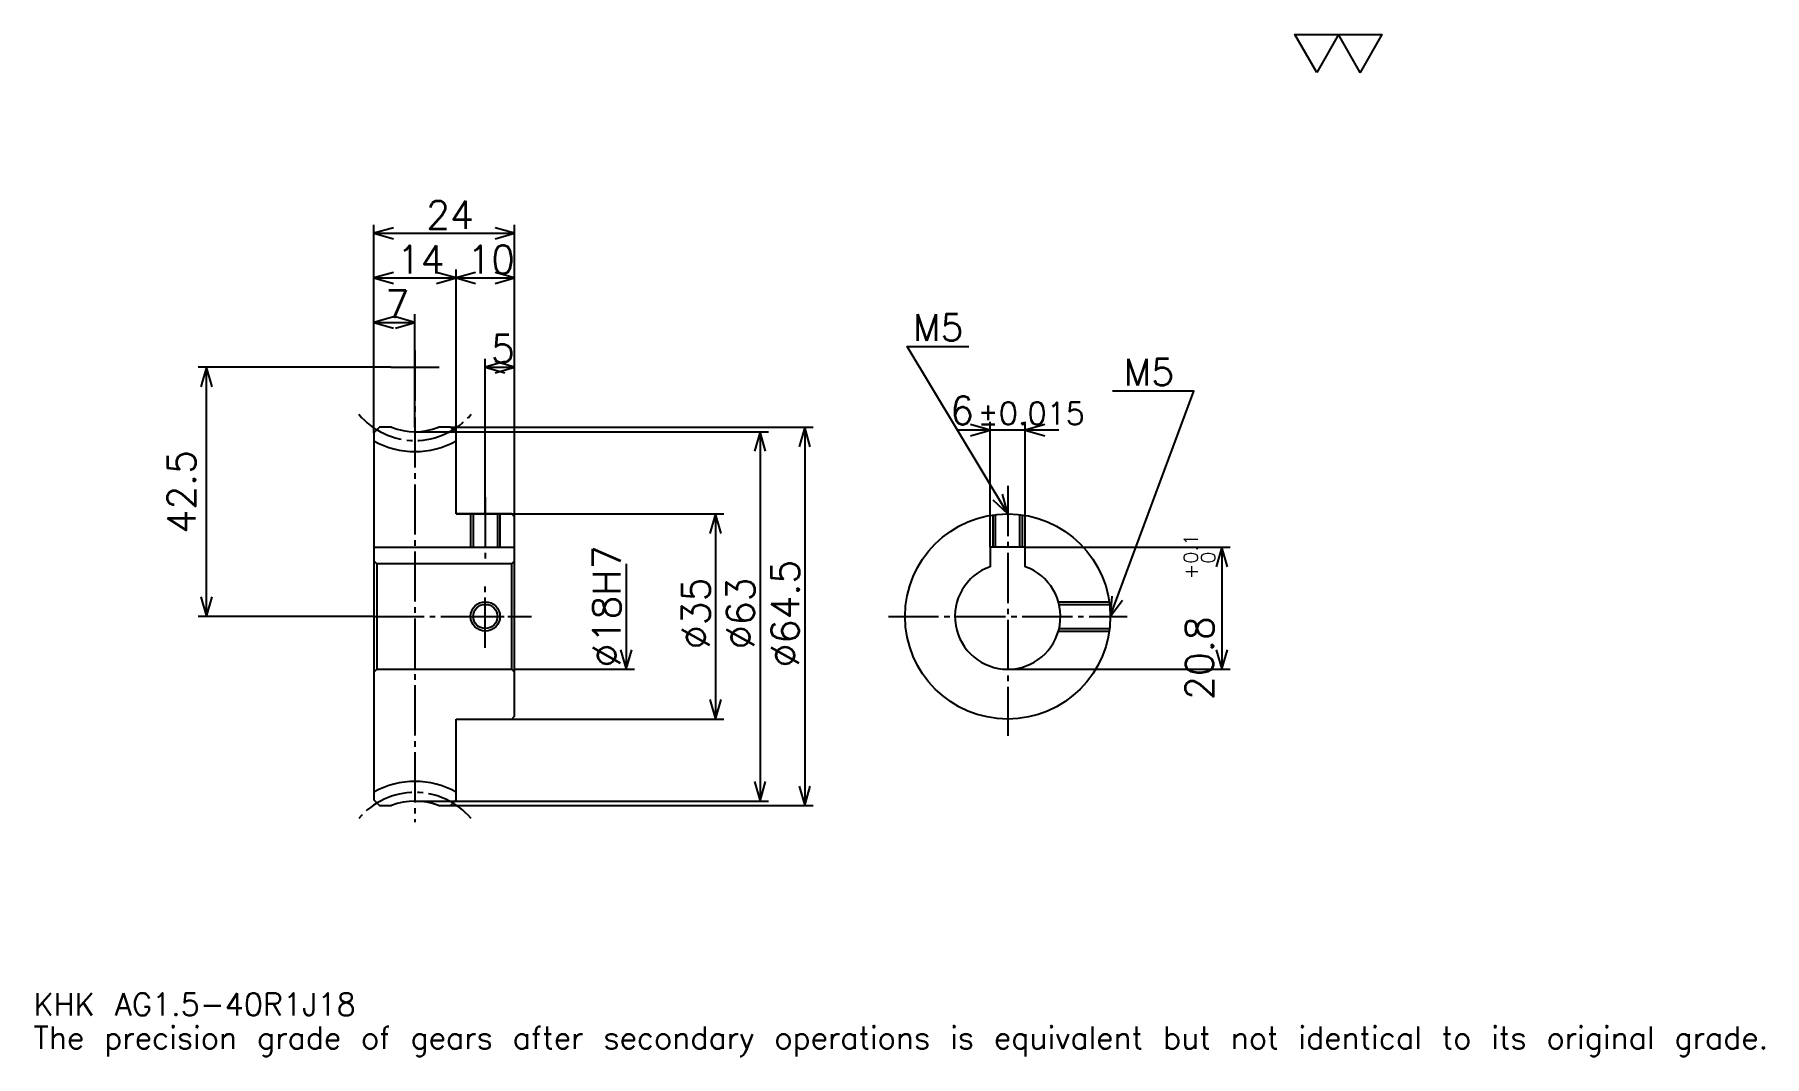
# Model space of a CAD drawing. Extents: x 10 to 305, y 3 to 178.
import ezdxf

# ---------------------------------------------------------------- set-up
doc = ezdxf.new("R2010")
doc.units = 0
doc.linetypes.add('DASHDOT', pattern=[11.419355, 8.564516, -0.951613, 0.951613, -0.951613])
doc.layers.get('0').update_dxf_attribs({"linetype": 'CONTINUOUS'})
doc.layers.add('DASHDOT', color=6, linetype='DASHDOT')
doc.styles.add('KANJI', font='TXT', dxfattribs={"bigfont": 'BIGFONT'})

msp = doc.modelspace()

# ---------------------------------------------------------------- linework, layer by layer
at = {"color": 5}
for p, q in [((67.564514, 110.758057), (67.564514, 145.2742)), ((91.564514, 110.758057), (91.564514, 145.2742)), ((67.564514, 143.846771), (91.564514, 143.846771)), ((67.564514, 136.233856), (81.564514, 136.233856)), ((81.564514, 110.758057), (81.564514, 137.661285)), ((81.564514, 136.233856), (91.564514, 136.233856)), ((74.564514, 110.758057), (74.564514, 130.04837)), ((67.564514, 128.620956), (74.564514, 128.620956)), ((70.41935, 121.008057), (37.588707, 121.008057)), ((39.016129, 78.508057), (39.016129, 121.008057)), ((86.564514, 110.758057), (86.564514, 122.435471)), ((86.564514, 121.008057), (91.564514, 121.008057)), ((67.564514, 109.806442), (67.564514, 110.758057)), ((74.564514, 110.008057), (91.564514, 110.008057)), ((80.6129, 110.758057), (91.564514, 110.758057)), ((81.564514, 109.806442), (81.564514, 110.758057)), ((86.564514, 96.008057), (86.564514, 110.758057)), ((86.564514, 96.008057), (86.564514, 110.758057)), ((91.564514, 110.758057), (142.4758, 110.758057)), ((91.564514, 95.508057), (91.564514, 110.758057)), ((91.564514, 110.008057), (134.862915, 110.008057)), ((133.435486, 110.008057), (133.435486, 47.008057)), ((141.048386, 110.758057), (141.048386, 46.258057)), ((184.387085, 110.282249), (166.967743, 110.282249)), ((172.677414, 90.30806), (172.677414, 111.709671)), ((178.677414, 90.30806), (178.677414, 111.709671)), ((81.564514, 96.008057), (91.564514, 96.008057)), ((91.564514, 96.008057), (127.25, 96.008057)), ((125.822578, 96.008057), (125.822578, 61.008057)), ((178.677414, 90.30806), (213.637085, 90.30806)), ((212.209671, 90.30806), (212.209671, 69.508057)), ((110.596771, 87.508057), (110.596771, 69.508057)), ((67.564514, 78.508057), (37.588707, 78.508057)), ((91.564514, 69.508057), (112.024185, 69.508057)), ((175.677414, 69.508057), (213.637085, 69.508057)), ((81.564514, 61.008057), (91.564514, 61.008057)), ((91.564514, 61.008057), (127.25, 61.008057)), ((74.564514, 47.008057), (91.564514, 47.008057)), ((80.6129, 46.258057), (91.564514, 46.258057)), ((91.564514, 47.008057), (134.862915, 47.008057)), ((91.564514, 46.258057), (142.4758, 46.258057))]:
    msp.add_line(p, q, dxfattribs=at)
at = {"color": 4}
for p, q in [((67.564514, 90.30806), (91.564514, 90.30806)), ((91.564514, 88.008057), (91.064514, 87.508057)), ((67.564514, 69.008057), (68.064514, 69.508057)), ((91.564514, 69.008057), (91.064514, 69.508057))]:
    msp.add_line(p, q, dxfattribs=at)
at = {"color": 7}
msp.add_lwpolyline([(228.3871, 171.290329), (224.675812, 177.723236), (239.520966, 177.723236), (235.809677, 171.290329), (232.098389, 177.723236), (228.3871, 171.290329)], dxfattribs=at)
at = {"color": 5}
for points in [[(70.895157, 144.798386), (67.564514, 143.846771), (70.895157, 142.895157)], [(88.233871, 142.895157), (91.564514, 143.846771), (88.233871, 144.798386)], [(70.895157, 137.185486), (67.564514, 136.233856), (70.895157, 135.282257)], [(78.233871, 135.282257), (81.564514, 136.233856), (78.233871, 137.185486)], [(84.895157, 137.185486), (81.564514, 136.233856), (84.895157, 135.282257)], [(88.233871, 135.282257), (91.564514, 136.233856), (88.233871, 137.185486)], [(70.895157, 129.572571), (67.564514, 128.620956), (70.895157, 127.669342)], [(71.233871, 127.669342), (74.564514, 128.620956), (71.233871, 129.572571)], [(175.677414, 96.008057), (158.548386, 124.556442), (169.016129, 124.556442)], [(39.967739, 117.677414), (39.016129, 121.008057), (38.064514, 117.677414)], [(89.895157, 121.959671), (86.564514, 121.008057), (89.895157, 120.056442)], [(88.233871, 120.056442), (91.564514, 121.008057), (88.233871, 121.959671)], [(193.177414, 78.508057), (207.451614, 116.943542), (193.558075, 116.943542)], [(134.3871, 106.677414), (133.435486, 110.008057), (132.483871, 106.677414)], [(142, 107.427414), (141.048386, 110.758057), (140.096771, 107.427414)], [(169.346771, 109.330635), (172.677414, 110.282249), (169.346771, 111.233864)], [(182.008057, 111.233864), (178.677414, 110.282249), (182.008057, 109.330635)], [(173.147812, 98.374458), (175.677414, 96.008057), (174.779816, 99.353661)], [(126.774193, 92.677414), (125.822578, 96.008057), (124.870964, 92.677414)], [(213.161285, 86.977409), (212.209671, 90.30806), (211.258057, 86.977409)], [(38.064514, 81.838699), (39.016129, 78.508057), (39.967739, 81.838699)], [(193.444885, 81.961639), (193.177414, 78.508057), (195.22905, 81.299034)], [(109.645157, 72.838699), (110.596771, 69.508057), (111.548386, 72.838699)], [(211.258057, 72.838699), (212.209671, 69.508057), (213.161285, 72.838699)], [(124.870964, 64.338699), (125.822578, 61.008057), (126.774193, 64.338699)], [(132.483871, 50.338699), (133.435486, 47.008057), (134.3871, 50.338699)], [(140.096771, 49.588699), (141.048386, 46.258057), (142, 49.588699)]]:
    msp.add_lwpolyline(points, dxfattribs=at)
at = {"color": 4}
for points in [[(70.572334, 110.758057), (68.516129, 110.758057), (67.564514, 109.806442), (67.564514, 69.008057)], [(81.564514, 96.008057), (81.564514, 109.806442), (80.6129, 110.758057), (78.556694, 110.758057)], [(81.564514, 61.008057), (91.064514, 61.008057), (91.564514, 61.508057), (91.564514, 95.508057), (91.064514, 96.008057), (81.564514, 96.008057)], [(84.064514, 96.008057), (84.064514, 90.30806)], [(84.499512, 96.008057), (84.499512, 90.30806)], [(88.629517, 96.008057), (88.629517, 90.30806)], [(89.064514, 96.008057), (89.064514, 90.30806)], [(173.177414, 90.30806), (173.177414, 95.828568)], [(173.612411, 90.30806), (173.612411, 95.885796)], [(177.742416, 90.30806), (177.742416, 95.885796)], [(178.177414, 90.30806), (178.177414, 95.828568)], [(178.677414, 86.99334), (178.677414, 90.30806), (172.677414, 90.30806), (172.677414, 86.99334)], [(67.564514, 88.008057), (68.064514, 87.508057), (68.064514, 69.508057), (91.064514, 69.508057), (91.064514, 87.508057), (68.064514, 87.508057)], [(184.323212, 81.008057), (192.997925, 81.008057)], [(184.437317, 80.573059), (193.055145, 80.573059)], [(184.323212, 76.008057), (192.997925, 76.008057)], [(184.437317, 76.443054), (193.055145, 76.443054)], [(67.564514, 69.008057), (67.564514, 47.209671), (68.516129, 46.258057), (70.572334, 46.258057)], [(78.556694, 46.258057), (80.6129, 46.258057), (81.564514, 47.209671), (81.564514, 61.008057)]]:
    msp.add_lwpolyline(points, dxfattribs=at)
for centre, radius in [((175.677414, 78.508057), 17.5), ((86.564514, 78.508057), 2.065)]:
    msp.add_circle(centre, radius, dxfattribs=at)
at = {"color": 7}
msp.add_circle((86.564514, 78.508057), 2.5, dxfattribs=at)
at = {"color": 4}
for centre, radius, start, end in [((74.564514, 121.008057), 11, 248.72003407, 291.27996593), ((74.564514, 121.008057), 14.375, 240.85926197, 299.14073803), ((175.677414, 78.508057), 9, 109.47122094, 70.52877906), ((74.564514, 36.008057), 14.375, 60.85926197, 119.14073803), ((74.564514, 36.008057), 11, 68.72003407, 111.27996593)]:
    msp.add_arc(centre, radius, start, end, dxfattribs=at)
at = {"layer": 'DASHDOT', "color": 7}
for p, q in [((70.41935, 121.008057), (78.709679, 121.008057)), ((74.564514, 123.8629), (74.564514, 43.403217)), ((175.677414, 100.766121), (175.677414, 58.153217)), ((67.564514, 78.508057), (94.419357, 78.508057)), ((155.322571, 78.508057), (196.032257, 78.508057))]:
    msp.add_line(p, q, dxfattribs=at)
for points in [[(86.564514, 98.8629), (86.564514, 87.453217)], [(86.564514, 73.153221), (86.564514, 83.862892)], [(81.209671, 78.508057), (91.919357, 78.508057)]]:
    msp.add_lwpolyline(points, dxfattribs=at)
for centre, start, end in [((74.564514, 121.008057), 219.99999247, 320.00000753), ((74.564514, 36.008057), 39.99999247, 140.00000753)]:
    msp.add_arc(centre, 12.5, start, end, dxfattribs=at)

# ---------------------------------------------------------------- texts
at = {"color": 7, "style": 'KANJI'}
for s, height, p in [('24', 4.758065, (76.471771, 144.608063)), ('14', 4.758065, (71.471771, 136.995148)), ('10', 4.758065, (83.471771, 136.995148)), ('7', 4.758065, (69.518143, 129.382248)), ('M5', 4.567742, (159.5, 125.508057)), ('5', 4.758065, (87.518143, 121.769348)), ('M5', 4.567742, (195.461304, 117.895157)), ('6', 4.758065, (165.855835, 111.233864)), ('%%p0.015', 3.806452, (170.565735, 111.233864)), ('KHK AG1.5-40R1J18', 3.806452, (9.516129, 10.467742)), ('The precision grade of gears after secondary operations is equivalent but not identical to its original grade.', 3.806452, (9.516129, 4.758065))]:
    msp.add_text(s, height=height, dxfattribs=at).set_placement(p)
for s, height, p in [('42.5', 4.758065, (37.1129, 92.620956)), ('0.1', 2.379032, (208.117737, 87.520416)), ('%%c18H7', 4.758065, (109.645157, 69.824585)), ('0', 2.379032, (211.067734, 87.520416)), ('%%c64.5', 4.758065, (140.096771, 69.824585)), ('+', 2.379032, (208.117737, 84.855896)), ('%%c35', 4.758065, (124.870964, 72.917328)), ('%%c63', 4.758065, (132.483871, 72.917328)), ('20.8', 4.758065, (210.782257, 64.261108))]:
    msp.add_text(s, height=height, rotation=90, dxfattribs=at).set_placement(p)

doc.saveas('drawing.dxf')
